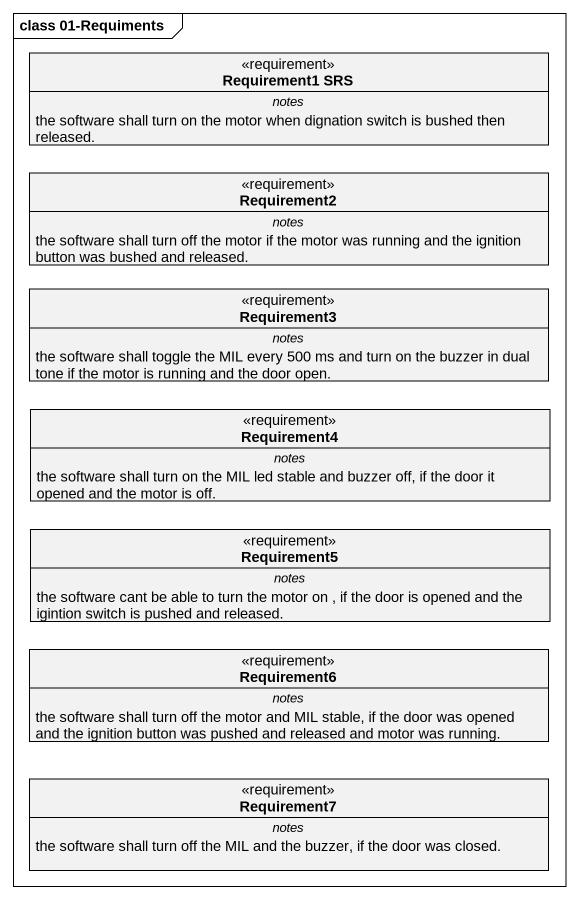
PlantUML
@startuml
mainframe class 01-Requiments
hide circle
hide empty members
class "Requirement1 SRS" as Requirement1_SRS <<requirement>> {
  -- notes --
  the software shall turn on the motor when dignation switch is bushed then released.
}
class Requirement2 <<requirement>> {
  -- notes --
  the software shall turn off the motor if the motor was running and the ignition button was bushed and released.
}
class Requirement3 <<requirement>> {
  -- notes --
  the software shall toggle the MIL every 500 ms and turn on the buzzer in dual tone if the motor is running and the door open.
}
class Requirement4 <<requirement>> {
  -- notes --
  the software shall turn on the MIL led stable and buzzer off, if the door it opened and the motor is off.
}
class Requirement5 <<requirement>> {
  -- notes --
  the software cant be able to turn the motor on , if the door is opened and the igintion switch is pushed and released.
}
class Requirement6 <<requirement>> {
  -- notes --
  the software shall turn off the motor and MIL stable, if the door was opened and the ignition button was pushed and released and motor was running.
}
class Requirement7 <<requirement>> {
  -- notes --
  the software shall turn off the MIL and the buzzer, if the door was closed.
}
@enduml
